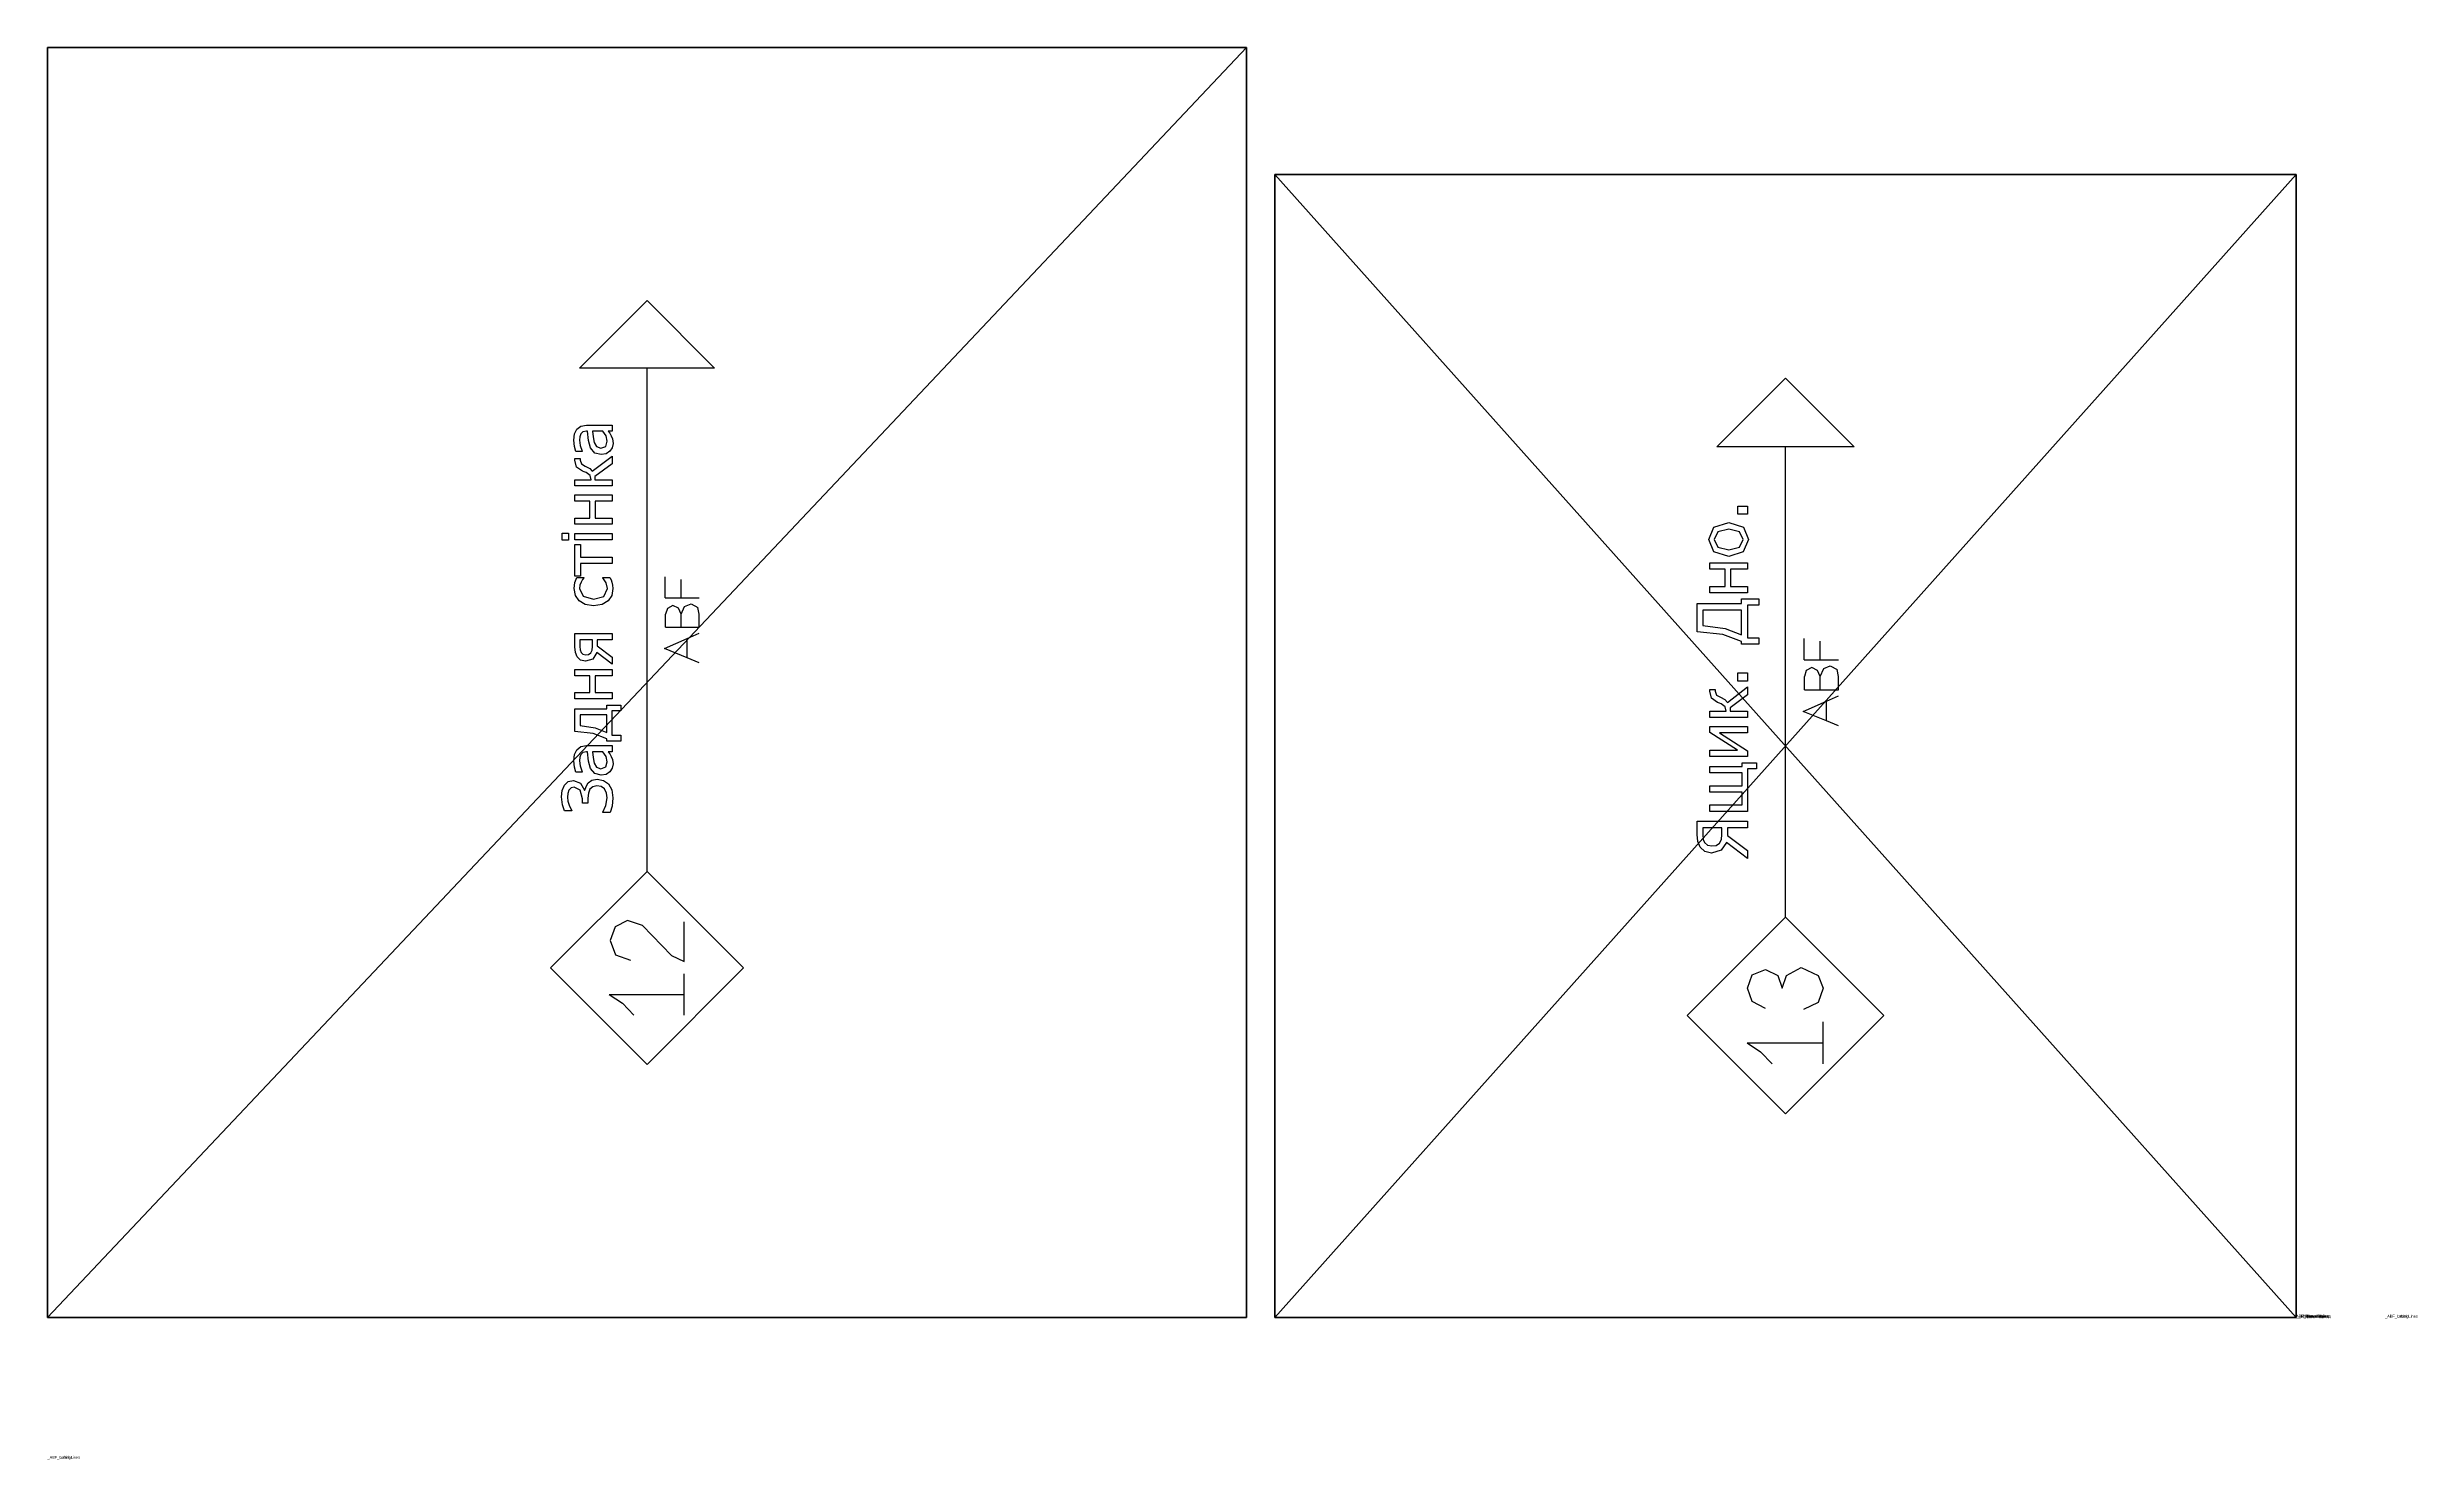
# Model space of a CAD drawing. Header units: millimetres. Extents: x -41809 to 43, y -1679 to 482.
# Drawn here: x -797 to 43, y -50 to 450 of the extents above; entities that cross this region are included whole.
import ezdxf

# ---------------------------------------------------------------- set-up
doc = ezdxf.new("R2010")
doc.units = ezdxf.units.MM
doc.header["$LTSCALE"] = 25.4
doc.layers.get('0').update_dxf_attribs({"true_color": 0xffffff})
doc.layers.add('ABF_cuttingLines', color=56, linetype='Continuous', true_color=0x808014)
doc.layers.add('ABF_Label', color=241, linetype='Continuous', true_color=0xff87aa)

# ---------------------------------------------------------------- blocks, each defined once
blk = doc.blocks.new('Group116#1')
at = {"layer": 'ABF_Label', "color": 0}
for p, q in [((-27.66, 19.14), (-27.25, 20.86)), ((-26.94, 16.64), (-27.66, 19.14)), ((-27.25, 20.86), (-26.15, 22.06)), ((-26.15, 22.06), (-24.69, 22.68)), ((-25.61, 20.15), (-25.84, 19.08)), ((-25.84, 19.08), (-25.68, 17.91)), ((-24.98, 20.92), (-25.61, 20.15)), ((-24.15, 21.27), (-24.98, 20.92)), ((-24.69, 22.68), (-22.86, 22.85)), ((-22.94, 21.36), (-24.15, 21.27)), ((-21.14, 21.36), (-22.94, 21.36)), ((-22.86, 22.85), (-19.4, 22.85)), ((-21.14, 16.44), (-21.14, 21.36)), ((-19.4, 22.85), (-19.4, 9.81)), ((-16.89, 9.81), (-16.89, 19.59)), ((-16.89, 19.59), (-15.24, 19.59)), ((-15.24, 19.59), (-15.24, 11.2)), ((-11.92, 11.2), (-11.92, 19.59)), ((-11.92, 19.59), (-10.28, 19.59)), ((-10.28, 19.59), (-10.28, 11.2)), ((-6.96, 11.2), (-6.96, 19.59)), ((-6.96, 19.59), (-5.31, 19.59)), ((-5.31, 19.59), (-5.31, 11.2)), ((-2.72, 9.81), (-2.72, 19.59)), ((-2.72, 19.59), (-1.09, 19.59)), ((-1.09, 19.59), (-1.09, 12.41)), ((-1.09, 12.41), (3.46, 19.59)), ((3.46, 19.59), (5.01, 19.59)), ((5.01, 19.59), (5.01, 9.81)), ((7.39, 9.81), (7.39, 19.59)), ((7.39, 19.59), (9.03, 19.59)), ((9.03, 19.59), (9.03, 15.34)), ((11.29, 17.62), (12.36, 19.15)), ((12.36, 19.15), (14.14, 19.59)), ((14.14, 19.59), (14.59, 19.59)), ((14.59, 19.59), (14.59, 18.17)), ((28.87, 16.24), (29.56, 22.85)), ((29.56, 22.85), (36.84, 22.85)), ((31.19, 21.34), (30.41, 15.61)), ((35.11, 21.34), (31.19, 21.34)), ((35.11, 11.35), (35.11, 21.34)), ((36.84, 22.85), (36.84, 11.35)), ((39.62, 9.81), (39.62, 19.59)), ((39.62, 19.59), (41.27, 19.59)), ((41.27, 19.59), (41.27, 15.63)), ((45.7, 15.63), (45.7, 19.59)), ((45.7, 19.59), (47.34, 19.59)), ((47.34, 19.59), (47.34, 9.81)), ((49.03, 14.7), (50.23, 18.51)), ((50.23, 18.51), (53.41, 19.86)), ((53.41, 18.45), (51.42, 17.52)), ((53.41, 19.86), (56.58, 18.51)), ((55.38, 17.52), (53.41, 18.45)), ((56.58, 18.51), (57.77, 14.7)), ((-29.09, 9.81), (-24.91, 15.26)), ((-23.11, 14.99), (-27.01, 9.81)), ((-24.91, 15.26), (-26.94, 16.64)), ((-25.68, 17.91), (-25.16, 17.09)), ((-25.16, 17.09), (-24.2, 16.57)), ((-24.2, 16.57), (-22.87, 16.44)), ((-21.14, 14.99), (-23.11, 14.99)), ((-22.87, 16.44), (-21.14, 16.44)), ((-21.14, 9.81), (-21.14, 14.99)), ((3.38, 17.11), (-1.23, 9.81)), ((3.38, 9.81), (3.38, 17.11)), ((9.03, 15.34), (10.12, 15.6)), ((9.86, 14.32), (9.03, 14.32)), ((9.03, 14.32), (9.03, 9.81)), ((13.21, 9.81), (9.86, 14.32)), ((10.12, 15.6), (10.89, 16.61)), ((10.89, 16.61), (11.11, 17.11)), ((11.11, 17.11), (11.29, 17.62)), ((12.01, 15.66), (11.28, 15.01)), ((11.28, 15.01), (15.26, 9.81)), ((12.59, 16.85), (12.01, 15.66)), ((13.17, 17.89), (12.59, 16.85)), ((14.21, 18.17), (13.17, 17.89)), ((14.59, 18.17), (14.21, 18.17)), ((16.79, 9.81), (16.79, 12.31)), ((16.79, 12.31), (18.89, 12.31)), ((18.89, 12.31), (18.89, 9.81)), ((27.03, 11.35), (28.87, 16.24)), ((30.41, 15.61), (28.71, 11.35)), ((41.27, 15.63), (45.7, 15.63)), ((45.7, 14.22), (41.27, 14.22)), ((41.27, 14.22), (41.27, 9.81)), ((45.7, 9.81), (45.7, 14.22)), ((50.2, 10.93), (49.03, 14.7)), ((51.42, 17.52), (50.73, 14.7)), ((50.73, 14.7), (51.42, 11.91)), ((55.37, 11.89), (56.07, 14.7)), ((56.07, 14.7), (55.38, 17.52)), ((57.77, 14.7), (56.58, 10.88)), ((59.93, 9.81), (59.93, 12.31)), ((59.93, 12.31), (62.02, 12.31)), ((62.02, 12.31), (62.02, 9.81)), ((-79.03, 6.46), (-82.13, 3.44)), ((-76.74, 9.9), (-79.03, 6.46)), ((-76.74, 9.9), (-76.74, -9.73)), ((-67.83, 5.19), (-66.02, 8.65)), ((-66.02, 8.65), (-62.64, 9.83)), ((-62.64, 9.83), (-59.2, 8.65)), ((-59.2, 8.65), (-57.79, 5.19)), ((-27.01, 9.81), (-29.09, 9.81)), ((-19.4, 9.81), (-21.14, 9.81)), ((-5.87, 9.81), (-16.89, 9.81)), ((-15.24, 11.2), (-11.92, 11.2)), ((-10.28, 11.2), (-6.96, 11.2)), ((-5.87, 7.46), (-5.87, 9.81)), ((-4.34, 7.46), (-5.87, 7.46)), ((-5.31, 11.2), (-4.34, 11.2)), ((-4.34, 11.2), (-4.34, 7.46)), ((-1.23, 9.81), (-2.72, 9.81)), ((5.01, 9.81), (3.38, 9.81)), ((9.03, 9.81), (7.39, 9.81)), ((15.26, 9.81), (13.21, 9.81)), ((18.89, 9.81), (16.79, 9.81)), ((26.32, 6.86), (26.32, 11.35)), ((26.32, 11.35), (27.03, 11.35)), ((27.97, 6.86), (26.32, 6.86)), ((36.43, 9.84), (27.97, 9.84)), ((27.97, 9.84), (27.97, 6.86)), ((28.71, 11.35), (35.11, 11.35)), ((36.43, 6.86), (36.43, 9.84)), ((38.08, 6.86), (36.43, 6.86)), ((36.84, 11.35), (38.08, 11.35)), ((38.08, 11.35), (38.08, 6.86)), ((41.27, 9.81), (39.62, 9.81)), ((47.34, 9.81), (45.7, 9.81)), ((53.41, 9.54), (50.2, 10.93)), ((51.42, 11.91), (53.41, 10.96)), ((53.41, 10.96), (55.37, 11.89)), ((56.58, 10.88), (53.41, 9.54)), ((62.02, 9.81), (59.93, 9.81)), ((-59.37, 1.95), (-62.64, 0.89)), ((-62.64, 0.89), (-59.37, -0.25)), ((-57.79, 5.19), (-59.37, 1.95)), ((-44.29, 0), (77.31, 0)), ((-66.28, -8.44), (-68.1, -4.63)), ((-59.37, -0.25), (-57.24, -4.03)), ((-57.24, -4.03), (-59.37, -8.44)), ((6.49, -10.57), (8.95, -4.58)), ((8.95, -4.58), (11.61, -10.57)), ((14.53, -4.88), (17.96, -4.88)), ((14.53, -4.88), (14.53, -8.98)), ((19.51, -5.38), (17.96, -4.88)), ((20.29, -6.84), (19.51, -5.38)), ((22.27, -4.79), (22.27, -8.97)), ((22.27, -4.79), (27.81, -4.79)), ((-82.13, -9.73), (-76.74, -9.73)), ((-76.74, -9.73), (-71.34, -9.73)), ((-62.64, -9.73), (-66.28, -8.44)), ((-59.37, -8.44), (-62.64, -9.73)), ((5.21, -13.72), (6.49, -10.57)), ((6.49, -10.57), (11.61, -10.57)), ((11.61, -10.57), (13.01, -13.72)), ((14.53, -8.98), (14.53, -13.72)), ((14.53, -8.98), (17.96, -8.98)), ((17.96, -8.98), (19.55, -8.25)), ((17.96, -8.98), (20.04, -9.9)), ((19.55, -8.25), (20.29, -6.84)), ((20.74, -11.59), (19.76, -13.36)), ((20.04, -9.9), (20.74, -11.59)), ((22.27, -8.97), (27.09, -8.97)), ((22.27, -8.97), (22.27, -13.72)), ((14.53, -13.72), (17.96, -13.72)), ((17.96, -13.72), (19.76, -13.36))]:
    blk.add_line(p, q, dxfattribs=at)
for points in [[(-44.29, 0, 0), (-69.69, -25.4, 0), (-95.09, 0, 0), (-69.69, 25.4, 0), (-44.29, 0, 0)], [(77.31, 17.78, 0), (95.09, 0, 0), (77.31, -17.78, 0), (77.31, 17.78, 0)]]:
    blk.add_polyline3d(points, close=True, dxfattribs=at)
blk = doc.blocks.new('Group118#1')
at = {"layer": 'ABF_cuttingLines', "color": 0}
blk.add_polyline3d([(-31.5, 405, 0), (-393.5, 405, 0), (-393.5, 0, 0), (-31.5, 0, 0), (-31.5, 405, 0)], close=True, dxfattribs=at)
blk = doc.blocks.new('_____ ______#4')
at = {"layer": 'ABF_cuttingLines', "color": 0}
for p, q in [((-393.5, 405, 3), (-31.5, 405, 3)), ((-393.5, 0, 3), (-393.5, 405, 3)), ((-393.5, 405), (-31.5, 405)), ((-393.5, 0), (-393.5, 405)), ((-393.5, 405, 3), (-31.5, 405, 3)), ((-393.5, 405), (-31.5, 405)), ((-393.5, 405, 3), (-393.5, 405)), ((-393.5, 0, 3), (-393.5, 405, 3)), ((-393.5, 405, 3), (-393.5, 405)), ((-393.5, 0), (-393.5, 405)), ((-31.5, 405, 3), (-31.5, 0, 3)), ((-31.5, 405), (-31.5, 0)), ((-31.5, 405, 3), (-31.5, 405)), ((-31.5, 405, 3), (-31.5, 0, 3)), ((-31.5, 405), (-31.5, 0)), ((-31.5, 405, 3), (-31.5, 405)), ((-31.5, 0, 3), (-393.5, 0, 3)), ((-31.5, 0), (-393.5, 0)), ((-31.5, 0, 3), (-393.5, 0, 3)), ((-393.5, 0, 3), (-393.5, 0)), ((-31.5, 0), (-393.5, 0)), ((-393.5, 0, 3), (-393.5, 0)), ((-31.5, 0, 3), (-31.5, 0)), ((-31.5, 0, 3), (-31.5, 0))]:
    blk.add_line(p, q, dxfattribs=at)
ref = blk.add_blockref('Group118#1', (0, 0, 3), dxfattribs=at)
ref.add_attrib('Skp_GroupInstanceName', '_ABF_cuttingLines', (0, 0), dxfattribs={"layer": '0', "height": 1})
at = {"layer": 'ABF_Label', "color": 0}
ref = blk.add_blockref('Group116#1', (-212.5, 202.5, 3), dxfattribs=dict(at, xscale=1.370259963095187, yscale=1.370259963095187, rotation=90))
ref.add_attrib('Skp_GroupInstanceName', '_ABF_Label', (0, 0), dxfattribs={"layer": '0', "height": 1})
at = {"color": 7, "true_color": 0xffffff}
mesh = blk.add_polyface(dxfattribs=at)
corners = [(-31.5, 0, 3), (-393.5, 405, 3), (-393.5, 0, 3), (-31.5, 405, 3)]
mesh.append_faces([[corners[k] for k in face] for face in [(0, 1, 2), (1, 0, 3)]], dxfattribs={"vtx0": -1, "color": 7})
at = {"color": 0}
mesh = blk.add_polyface(dxfattribs=at)
corners = [(-31.5, 405), (-393.5, 0), (-393.5, 405), (-31.5, 0)]
mesh.append_faces([[corners[k] for k in face] for face in [(0, 1, 2), (1, 0, 3)]], dxfattribs={"vtx0": -1, "color": 0})
mesh = blk.add_polyface(dxfattribs=at)
corners = [(-393.5, 405, 3), (-31.5, 405), (-393.5, 405), (-31.5, 405, 3)]
mesh.append_faces([[corners[k] for k in face] for face in [(0, 1, 2), (1, 0, 3)]], dxfattribs={"vtx0": -1, "color": 0})
mesh = blk.add_polyface(dxfattribs=at)
corners = [(-393.5, 405, 3), (-393.5, 0), (-393.5, 0, 3), (-393.5, 405)]
mesh.append_faces([[corners[k] for k in face] for face in [(0, 1, 2), (1, 0, 3)]], dxfattribs={"vtx0": -1, "color": 0})
mesh = blk.add_polyface(dxfattribs=at)
corners = [(-31.5, 405), (-31.5, 0, 3), (-31.5, 0), (-31.5, 405, 3)]
mesh.append_faces([[corners[k] for k in face] for face in [(0, 1, 2), (1, 0, 3)]], dxfattribs={"vtx0": -1, "color": 0})
mesh = blk.add_polyface(dxfattribs=at)
corners = [(-31.5, 0, 3), (-393.5, 0), (-31.5, 0), (-393.5, 0, 3)]
mesh.append_faces([[corners[k] for k in face] for face in [(0, 1, 2), (1, 0, 3)]], dxfattribs={"vtx0": -1, "color": 0})
blk = doc.blocks.new('Group114#1')
at = {"layer": 'ABF_Label', "color": 0}
for p, q in [((-33.77, 21.73), (-32.15, 22.25)), ((-33.77, 19.81), (-33.77, 21.73)), ((-33.65, 19.81), (-33.77, 19.81)), ((-33.09, 20.14), (-33.65, 19.81)), ((-32.3, 20.53), (-33.09, 20.14)), ((-31.27, 20.84), (-32.3, 20.53)), ((-32.15, 22.25), (-30.13, 22.48)), ((-30.17, 20.97), (-31.27, 20.84)), ((-29.18, 20.88), (-30.17, 20.97)), ((-30.13, 22.48), (-28.39, 22.31)), ((-28.32, 20.57), (-29.18, 20.88)), ((-28.39, 22.31), (-27.06, 21.76)), ((-28.37, 17.56), (-27.53, 19.17)), ((-27.74, 20), (-28.32, 20.57)), ((-27.53, 19.17), (-27.74, 20)), ((-27.06, 21.76), (-26.07, 20.74)), ((-25.75, 19.36), (-26.45, 17.51)), ((-26.07, 20.74), (-25.75, 19.36)), ((-23.61, 18.78), (-22.3, 19.07)), ((-23.61, 17.11), (-23.61, 18.78)), ((-22.3, 19.07), (-20.62, 19.23)), ((-20.62, 19.23), (-18.92, 19.07)), ((-18.92, 19.07), (-17.68, 18.5)), ((-13.42, 14.18), (-12.89, 18.99)), ((-12.89, 18.99), (-6.89, 18.99)), ((-6.89, 18.99), (-6.89, 10.61)), ((-4.3, 9.21), (-4.3, 18.99)), ((-4.3, 18.99), (-2.65, 18.99)), ((-2.65, 18.99), (-2.65, 15.03)), ((1.78, 15.03), (1.78, 18.99)), ((1.78, 18.99), (3.43, 18.99)), ((3.43, 18.99), (3.43, 9.21)), ((6.77, 18.4), (7.88, 18.84)), ((7.88, 18.84), (9.37, 18.99)), ((9.37, 18.99), (12.89, 18.99)), ((12.89, 18.99), (12.89, 9.21)), ((21.47, 17.89), (22.91, 18.87)), ((22.91, 18.87), (24.77, 19.22)), ((24.77, 19.22), (26.32, 18.99)), ((26.32, 18.99), (27.66, 18.46)), ((28, 17.54), (28, 18.99)), ((28, 18.99), (36.3, 18.99)), ((36.3, 18.99), (36.3, 17.54)), ((37.45, 20.63), (37.45, 22.33)), ((37.45, 22.33), (39.32, 22.33)), ((39.32, 20.63), (37.45, 20.63)), ((37.56, 9.21), (37.56, 18.99)), ((37.56, 18.99), (39.21, 18.99)), ((39.21, 18.99), (39.21, 9.21)), ((39.32, 22.33), (39.32, 20.63)), ((41.63, 9.21), (41.63, 18.99)), ((41.63, 18.99), (43.27, 18.99)), ((43.27, 18.99), (43.27, 15.03)), ((47.7, 15.03), (47.7, 18.99)), ((47.7, 18.99), (49.35, 18.99)), ((49.35, 18.99), (49.35, 9.21)), ((51.72, 9.21), (51.72, 18.99)), ((51.72, 18.99), (53.37, 18.99)), ((53.37, 18.99), (53.37, 14.73)), ((56.7, 18.54), (58.48, 18.99)), ((58.48, 18.99), (58.92, 18.99)), ((58.92, 18.99), (58.92, 17.57)), ((60.77, 18.78), (62.08, 19.07)), ((60.77, 17.11), (60.77, 18.78)), ((62.08, 19.07), (63.76, 19.23)), ((63.76, 19.23), (65.46, 19.07)), ((65.46, 19.07), (66.7, 18.5)), ((-31.79, 15.56), (-31.79, 17.01)), ((-31.79, 17.01), (-30.6, 17.01)), ((-30.42, 15.56), (-31.79, 15.56)), ((-30.6, 17.01), (-28.37, 17.56)), ((-29.14, 15.44), (-30.42, 15.56)), ((-28.11, 15.04), (-29.14, 15.44)), ((-26.45, 17.51), (-28.29, 16.47)), ((-28.29, 16.47), (-28.29, 16.34)), ((-28.29, 16.34), (-27.34, 16.06)), ((-27.43, 14.3), (-28.11, 15.04)), ((-27.19, 13.18), (-27.43, 14.3)), ((-27.39, 12.05), (-27.19, 13.18)), ((-27.34, 16.06), (-26.4, 15.49)), ((-26.4, 15.49), (-25.68, 14.55)), ((-25.4, 13.09), (-25.75, 11.47)), ((-25.68, 14.55), (-25.4, 13.09)), ((-24.41, 12.04), (-23.98, 13.77)), ((-23.98, 13.77), (-22.62, 14.91)), ((-23.51, 17.11), (-23.61, 17.11)), ((-21.97, 17.6), (-23.51, 17.11)), ((-22.28, 13.31), (-22.71, 12.15)), ((-22.62, 14.91), (-20.67, 15.43)), ((-21.19, 13.93), (-22.28, 13.31)), ((-20.63, 17.77), (-21.97, 17.6)), ((-19.74, 14.18), (-21.19, 13.93)), ((-20.67, 15.43), (-18.26, 15.64)), ((-19.69, 17.71), (-20.63, 17.77)), ((-18.26, 14.33), (-19.74, 14.18)), ((-18.92, 17.44), (-19.69, 17.71)), ((-18.43, 16.89), (-18.92, 17.44)), ((-18.26, 15.96), (-18.43, 16.89)), ((-18.26, 15.64), (-18.26, 15.96)), ((-18.26, 11.61), (-18.26, 14.33)), ((-17.68, 18.5), (-16.88, 17.46)), ((-16.88, 17.46), (-16.62, 15.9)), ((-16.62, 15.9), (-16.62, 9.21)), ((-14.78, 10.61), (-13.42, 14.18)), ((-11.94, 13.61), (-13.16, 10.61)), ((-11.34, 17.6), (-11.94, 13.61)), ((-8.54, 17.6), (-11.34, 17.6)), ((-8.54, 10.61), (-8.54, 17.6)), ((-2.65, 15.03), (1.78, 15.03)), ((1.78, 13.61), (-2.65, 13.61)), ((-2.65, 13.61), (-2.65, 9.21)), ((1.78, 9.21), (1.78, 13.61)), ((4.8, 9.21), (7.94, 13.23)), ((5.59, 16.2), (5.91, 17.48)), ((6.16, 14.3), (5.59, 16.2)), ((5.91, 17.48), (6.77, 18.4)), ((7.94, 13.23), (6.16, 14.3)), ((9.61, 13.09), (6.71, 9.21)), ((7.44, 16.86), (7.28, 16.15)), ((7.28, 16.15), (7.39, 15.37)), ((7.39, 15.37), (7.79, 14.81)), ((7.92, 17.38), (7.44, 16.86)), ((7.79, 14.81), (8.54, 14.46)), ((8.56, 17.61), (7.92, 17.38)), ((8.54, 14.46), (9.51, 14.38)), ((9.45, 17.67), (8.56, 17.61)), ((11.24, 17.67), (9.45, 17.67)), ((9.51, 14.38), (11.24, 14.38)), ((11.24, 13.09), (9.61, 13.09)), ((11.24, 14.38), (11.24, 17.67)), ((11.24, 9.21), (11.24, 13.09)), ((20.2, 14.08), (20.55, 16.31)), ((20.53, 11.83), (20.2, 14.08)), ((20.55, 16.31), (21.47, 17.89)), ((22.68, 16.82), (21.91, 14.08)), ((21.91, 14.08), (22.66, 11.38)), ((24.74, 17.79), (22.68, 16.82)), ((25.63, 17.66), (24.74, 17.79)), ((26.44, 17.35), (25.63, 17.66)), ((27.11, 16.96), (26.44, 17.35)), ((27.56, 16.62), (27.11, 16.96)), ((27.66, 16.62), (27.56, 16.62)), ((27.66, 18.46), (27.66, 16.62)), ((31.33, 17.54), (28, 17.54)), ((31.33, 9.21), (31.33, 17.54)), ((36.3, 17.54), (32.97, 17.54)), ((32.97, 17.54), (32.97, 9.21)), ((43.27, 15.03), (47.7, 15.03)), ((47.7, 13.61), (43.27, 13.61)), ((43.27, 13.61), (43.27, 9.21)), ((47.7, 9.21), (47.7, 13.61)), ((53.37, 14.73), (54.46, 15)), ((54.19, 13.72), (53.37, 13.72)), ((53.37, 13.72), (53.37, 9.21)), ((57.55, 9.21), (54.19, 13.72)), ((54.46, 15), (55.23, 16)), ((55.23, 16), (55.44, 16.51)), ((55.44, 16.51), (55.63, 17.02)), ((56.35, 15.06), (55.61, 14.41)), ((55.61, 14.41), (59.6, 9.21)), ((55.63, 17.02), (56.7, 18.54)), ((56.93, 16.25), (56.35, 15.06)), ((57.51, 17.29), (56.93, 16.25)), ((58.55, 17.57), (57.51, 17.29)), ((58.92, 17.57), (58.55, 17.57)), ((59.97, 12.04), (60.4, 13.77)), ((60.4, 13.77), (61.76, 14.91)), ((60.87, 17.11), (60.77, 17.11)), ((62.41, 17.6), (60.87, 17.11)), ((62.1, 13.31), (61.67, 12.15)), ((61.76, 14.91), (63.71, 15.43)), ((63.19, 13.93), (62.1, 13.31)), ((63.75, 17.77), (62.41, 17.6)), ((64.64, 14.18), (63.19, 13.93)), ((63.71, 15.43), (66.12, 15.64)), ((64.69, 17.71), (63.75, 17.77)), ((66.12, 14.33), (64.64, 14.18)), ((65.46, 17.44), (64.69, 17.71)), ((65.95, 16.89), (65.46, 17.44)), ((66.12, 15.96), (65.95, 16.89)), ((66.12, 15.64), (66.12, 15.96)), ((66.12, 11.61), (66.12, 14.33)), ((66.7, 18.5), (67.5, 17.46)), ((67.5, 17.46), (67.76, 15.9)), ((67.76, 15.9), (67.76, 9.21)), ((-84.43, 6.49), (-87.56, 3.46)), ((-82.14, 9.95), (-84.43, 6.49)), ((-82.14, 9.95), (-82.14, -9.78)), ((-71.64, 8.28), (-73.07, 4.38)), ((-67.89, 9.68), (-71.64, 8.28)), ((-64.3, 8.36), (-67.89, 9.68)), ((-62.66, 5.11), (-64.3, 8.36)), ((-34.2, 9.71), (-34.2, 11.66)), ((-34.2, 11.66), (-34.08, 11.66)), ((-32.57, 9.21), (-34.2, 9.71)), ((-34.08, 11.66), (-32.37, 10.84)), ((-30.34, 8.97), (-32.57, 9.21)), ((-32.37, 10.84), (-30.36, 10.48)), ((-30.36, 10.48), (-29.09, 10.65)), ((-28.27, 9.28), (-30.34, 8.97)), ((-29.09, 10.65), (-28.02, 11.21)), ((-26.71, 10.16), (-28.27, 9.28)), ((-28.02, 11.21), (-27.39, 12.05)), ((-25.75, 11.47), (-26.71, 10.16)), ((-24.17, 10.79), (-24.41, 12.04)), ((-23.54, 9.8), (-24.17, 10.79)), ((-22.58, 9.16), (-23.54, 9.8)), ((-22.71, 12.15), (-22.23, 10.88)), ((-21.44, 8.93), (-22.58, 9.16)), ((-22.23, 10.88), (-20.85, 10.45)), ((-20.29, 9.06), (-21.44, 8.93)), ((-20.85, 10.45), (-19.44, 10.79)), ((-19.45, 9.41), (-20.29, 9.06)), ((-18.8, 9.83), (-19.45, 9.41)), ((-19.44, 10.79), (-18.26, 11.61)), ((-18.26, 10.25), (-18.8, 9.83)), ((-18.26, 9.21), (-18.26, 10.25)), ((-16.62, 9.21), (-18.26, 9.21)), ((-15.43, 6.86), (-15.43, 10.61)), ((-15.43, 10.61), (-14.78, 10.61)), ((-13.9, 6.86), (-15.43, 6.86)), ((-7.45, 9.23), (-13.9, 9.23)), ((-13.9, 9.23), (-13.9, 6.86)), ((-13.16, 10.61), (-8.54, 10.61)), ((-7.45, 6.86), (-7.45, 9.23)), ((-5.92, 6.86), (-7.45, 6.86)), ((-6.89, 10.61), (-5.92, 10.61)), ((-5.92, 10.61), (-5.92, 6.86)), ((-2.65, 9.21), (-4.3, 9.21)), ((3.43, 9.21), (1.78, 9.21)), ((6.71, 9.21), (4.8, 9.21)), ((12.89, 9.21), (11.24, 9.21)), ((21.47, 10.24), (20.53, 11.83)), ((22.92, 9.3), (21.47, 10.24)), ((22.66, 11.38), (24.74, 10.41)), ((24.77, 8.99), (22.92, 9.3)), ((24.74, 10.41), (26.27, 10.75)), ((25.62, 9.05), (24.77, 8.99)), ((26.38, 9.24), (25.62, 9.05)), ((26.27, 10.75), (27.56, 11.61)), ((27.04, 9.48), (26.38, 9.24)), ((27.66, 9.76), (27.04, 9.48)), ((27.56, 11.61), (27.66, 11.61)), ((27.66, 11.61), (27.66, 9.76)), ((32.97, 9.21), (31.33, 9.21)), ((39.21, 9.21), (37.56, 9.21)), ((43.27, 9.21), (41.63, 9.21)), ((49.35, 9.21), (47.7, 9.21)), ((53.37, 9.21), (51.72, 9.21)), ((59.6, 9.21), (57.55, 9.21)), ((60.21, 10.79), (59.97, 12.04)), ((60.84, 9.8), (60.21, 10.79)), ((61.8, 9.16), (60.84, 9.8)), ((61.67, 12.15), (62.15, 10.88)), ((62.94, 8.93), (61.8, 9.16)), ((62.15, 10.88), (63.53, 10.45)), ((64.09, 9.06), (62.94, 8.93)), ((63.53, 10.45), (64.94, 10.79)), ((64.93, 9.41), (64.09, 9.06)), ((65.58, 9.83), (64.93, 9.41)), ((64.94, 10.79), (66.12, 11.61)), ((66.12, 10.25), (65.58, 9.83)), ((66.12, 9.21), (66.12, 10.25)), ((67.76, 9.21), (66.12, 9.21)), ((-63.92, 1.2), (-71.88, -6.45)), ((-63.92, 1.2), (-62.66, 5.11)), ((-49.71, 0), (82.73, 0)), ((6.49, -10.57), (8.95, -4.58)), ((8.95, -4.58), (11.61, -10.57)), ((14.53, -4.88), (17.96, -4.88)), ((14.53, -4.88), (14.53, -8.98)), ((19.51, -5.38), (17.96, -4.88)), ((20.29, -6.84), (19.51, -5.38)), ((22.27, -4.79), (22.27, -8.97)), ((22.27, -4.79), (27.81, -4.79)), ((-87.56, -9.78), (-82.14, -9.78)), ((-82.14, -9.78), (-76.7, -9.78)), ((-71.88, -6.45), (-73.44, -9.78)), ((-73.44, -9.78), (-63, -9.78)), ((5.21, -13.72), (6.49, -10.57)), ((6.49, -10.57), (11.61, -10.57)), ((11.61, -10.57), (13.01, -13.72)), ((14.53, -8.98), (14.53, -13.72)), ((14.53, -8.98), (17.96, -8.98)), ((17.96, -8.98), (19.55, -8.25)), ((17.96, -8.98), (20.04, -9.9)), ((19.55, -8.25), (20.29, -6.84)), ((20.74, -11.59), (19.76, -13.36)), ((20.04, -9.9), (20.74, -11.59)), ((22.27, -8.97), (27.09, -8.97)), ((22.27, -8.97), (22.27, -13.72)), ((14.53, -13.72), (17.96, -13.72)), ((17.96, -13.72), (19.76, -13.36))]:
    blk.add_line(p, q, dxfattribs=at)
for points in [[(-49.71, 0, 0), (-75.11, -25.4, 0), (-100.51, 0, 0), (-75.11, 25.4, 0), (-49.71, 0, 0)], [(82.73, 17.78, 0), (100.51, 0, 0), (82.73, -17.78, 0), (82.73, 17.78, 0)]]:
    blk.add_polyline3d(points, close=True, dxfattribs=at)
blk = doc.blocks.new('Group119#1')
at = {"layer": 'ABF_cuttingLines', "color": 0}
blk.add_polyline3d([(425, 500, 0), (0, 500, 0), (0, 50, 0), (425, 50, 0), (425, 500, 0)], close=True, dxfattribs=at)
blk = doc.blocks.new('_____ ______#5')
at = {"layer": 'ABF_cuttingLines', "color": 0}
for p, q in [((425, 500), (0, 500)), ((0, 500), (0, 50)), ((425, 500, 3), (0, 500, 3)), ((0, 500, 3), (0, 50, 3)), ((425, 500), (0, 500)), ((0, 500), (0, 500, 3)), ((425, 500, 3), (0, 500, 3)), ((0, 500), (0, 50)), ((0, 500, 3), (0, 50, 3)), ((0, 500), (0, 500, 3)), ((425, 50), (425, 500)), ((425, 50, 3), (425, 500, 3)), ((425, 500), (425, 500, 3)), ((425, 50), (425, 500)), ((425, 500), (425, 500, 3)), ((425, 50, 3), (425, 500, 3)), ((0, 50), (425, 50)), ((0, 50, 3), (425, 50, 3)), ((0, 50), (0, 50, 3)), ((0, 50), (425, 50)), ((0, 50, 3), (425, 50, 3)), ((0, 50), (0, 50, 3)), ((425, 50), (425, 50, 3)), ((425, 50), (425, 50, 3))]:
    blk.add_line(p, q, dxfattribs=at)
ref = blk.add_blockref('Group119#1', (0, 0, 3), dxfattribs=at)
ref.add_attrib('Skp_GroupInstanceName', '_ABF_cuttingLines', (0, 0), dxfattribs={"layer": '0', "height": 1})
at = {"layer": 'ABF_Label', "color": 0}
ref = blk.add_blockref('Group114#1', (212.5, 275, 3), dxfattribs=dict(at, xscale=1.346138357316463, yscale=1.346138357316463, rotation=89.99999999999999))
ref.add_attrib('Skp_GroupInstanceName', '_ABF_Label', (0, 0), dxfattribs={"layer": '0', "height": 1})
at = {"color": 0}
mesh = blk.add_polyface(dxfattribs=at)
corners = [(425, 500), (0, 50), (0, 500), (425, 50)]
mesh.append_faces([[corners[k] for k in face] for face in [(0, 1, 2), (1, 0, 3)]], dxfattribs={"vtx0": -1, "color": 0})
at = {"color": 7, "true_color": 0xffffff}
mesh = blk.add_polyface(dxfattribs=at)
corners = [(0, 50, 3), (425, 500, 3), (0, 500, 3), (425, 50, 3)]
mesh.append_faces([[corners[k] for k in face] for face in [(0, 1, 2), (1, 0, 3)]], dxfattribs={"vtx0": -1, "color": 7})
at = {"color": 0}
mesh = blk.add_polyface(dxfattribs=at)
corners = [(0, 500, 3), (425, 500), (0, 500), (425, 500, 3)]
mesh.append_faces([[corners[k] for k in face] for face in [(0, 1, 2), (1, 0, 3)]], dxfattribs={"vtx0": -1, "color": 0})
mesh = blk.add_polyface(dxfattribs=at)
corners = [(0, 500, 3), (0, 50), (0, 50, 3), (0, 500)]
mesh.append_faces([[corners[k] for k in face] for face in [(0, 1, 2), (1, 0, 3)]], dxfattribs={"vtx0": -1, "color": 0})
mesh = blk.add_polyface(dxfattribs=at)
corners = [(425, 500), (425, 50, 3), (425, 50), (425, 500, 3)]
mesh.append_faces([[corners[k] for k in face] for face in [(0, 1, 2), (1, 0, 3)]], dxfattribs={"vtx0": -1, "color": 0})
mesh = blk.add_polyface(dxfattribs=at)
corners = [(425, 50, 3), (0, 50), (425, 50), (0, 50, 3)]
mesh.append_faces([[corners[k] for k in face] for face in [(0, 1, 2), (1, 0, 3)]], dxfattribs={"vtx0": -1, "color": 0})
blk = doc.blocks.new('_152684____0110_280010303_THICKNESS_3')
at = {"color": 0}
ref = blk.add_blockref('_____ ______#5', (-797, -50), dxfattribs=at)
ref.add_attrib('Skp_GroupInstanceName', '__12. Задня стінка', (0, 0), dxfattribs={"height": 1})
ref = blk.add_blockref('_____ ______#4', (31.5, 0), dxfattribs=at)
ref.add_attrib('Skp_GroupInstanceName', '__13. Ящик. Дно.', (0, 0), dxfattribs={"height": 1})
blk = doc.blocks.new('______ 1. ___#22')
blk = doc.blocks.new('______ 1. ___#23')
blk = doc.blocks.new('_201238___._KRONOSPAN_5981_PD__NEW_2800207018_THICKNESS_18')
at = {"color": 0}
ref = blk.add_blockref('______ 1. ___#23', (-1713.7, 425), dxfattribs=at)
ref.add_attrib('Skp_GroupInstanceName', '__11. Двері', (0, 0), dxfattribs={"height": 1})
ref = blk.add_blockref('______ 1. ___#22', (-1273, 425), dxfattribs=at)
ref.add_attrib('Skp_GroupInstanceName', '__10. Ящик. Фасад', (0, 0), dxfattribs={"height": 1})
blk = doc.blocks.new('______ 1. ___#24')
blk = doc.blocks.new('______ 1. ___#25')
blk = doc.blocks.new('______ 1. ___#26')
blk = doc.blocks.new('______ 1. ___#27')
blk = doc.blocks.new('______ 1. ___#28')
blk = doc.blocks.new('______ 1. ___#29')
blk = doc.blocks.new('______ 1. ___#30')
blk = doc.blocks.new('______ 1. ___#31')
blk = doc.blocks.new('______ 1. ___#32')
blk = doc.blocks.new('_48501___EGGER_W_1000_ST9___2800207018__THICKNESS_18')
at = {"color": 0}
ref = blk.add_blockref('______ 1. ___#32', (-4790.7, 0), dxfattribs=at)
ref.add_attrib('Skp_GroupInstanceName', '__2. Права стойка', (0, 0), dxfattribs={"height": 1})
ref = blk.add_blockref('______ 1. ___#31', (-4780.7, -0.7), dxfattribs=at)
ref.add_attrib('Skp_GroupInstanceName', '__1. Ліва стойка', (0, 0), dxfattribs={"height": 1})
ref = blk.add_blockref('______ 1. ___#30', (-3939.7, 37), dxfattribs=at)
ref.add_attrib('Skp_GroupInstanceName', '__5. Кришка', (0, 0), dxfattribs={"height": 1})
ref = blk.add_blockref('______ 1. ___#29', (-3521.7, -0.09), dxfattribs=at)
ref.add_attrib('Skp_GroupInstanceName', '__4. Дно', (0, 0), dxfattribs={"height": 1})
ref = blk.add_blockref('______ 1. ___#27', (-2893.7, 387), dxfattribs=at)
ref.add_attrib('Skp_GroupInstanceName', '__9. Ящик. Права', (0, 0), dxfattribs={"height": 1})
ref = blk.add_blockref('______ 1. ___#25', (-2581.7, 393.5), dxfattribs=at)
ref.add_attrib('Skp_GroupInstanceName', '__6. Ящик. Перед', (0, 0), dxfattribs={"height": 1})
ref = blk.add_blockref('______ 1. ___#24', (-2855.7, -18), dxfattribs=at)
ref.add_attrib('Skp_GroupInstanceName', '__3. Цоколь', (0, 0), dxfattribs={"height": 1})
ref = blk.add_blockref('______ 1. ___#28', (-3049.7, -18), dxfattribs=at)
ref.add_attrib('Skp_GroupInstanceName', '__8. Ящик. Ліва', (0, 0), dxfattribs={"height": 1})
ref = blk.add_blockref('______ 1. ___#26', (-2737.7, -31.5), dxfattribs=at)
ref.add_attrib('Skp_GroupInstanceName', '__7. Ящик. Зад', (0, 0), dxfattribs={"height": 1})
blk = doc.blocks.new('Group104#2')

msp = doc.modelspace()

# ---------------------------------------------------------------- block references
at = {"color": 0}
ref = msp.add_blockref('_48501___EGGER_W_1000_ST9___2800207018__THICKNESS_18', (0, 0), dxfattribs=at)
ref.add_attrib('Skp_ComponentInstanceName', 'ABF_Flatten', (0, 0), dxfattribs={"height": 0.2})
ref = msp.add_blockref('_152684____0110_280010303_THICKNESS_3', (0, 0), dxfattribs=at)
ref.add_attrib('Skp_ComponentInstanceName', 'ABF_Flatten', (0, 0), dxfattribs={"height": 0.2})
ref = msp.add_blockref('_201238___._KRONOSPAN_5981_PD__NEW_2800207018_THICKNESS_18', (0, 0), dxfattribs=at)
ref.add_attrib('Skp_ComponentInstanceName', 'ABF_Flatten', (0, 0), dxfattribs={"height": 0.2})
ref = msp.add_blockref('Group104#2', (0, 0), dxfattribs=at)
ref.add_attrib('Skp_GroupInstanceName', 'ABF_Flatten', (0, 0), dxfattribs={"height": 1})

doc.saveas('drawing.dxf')
